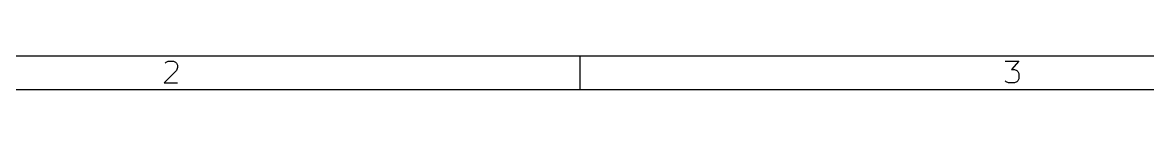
# Model space of a CAD drawing. Header units: inches. Extents: x 0.4 to 11.3, y -7.9 to -0.4.
# Drawn here: x 3.026 to 5.659, y -7.874 to -7.796 of the extents above; entities that cross this region are included whole.
import ezdxf

# ---------------------------------------------------------------- set-up
doc = ezdxf.new("R2010")
doc.units = ezdxf.units.IN
doc.header["$MEASUREMENT"] = 0
doc.layers.add('RED', color=14, linetype='CONTINUOUS')

msp = doc.modelspace()

# ---------------------------------------------------------------- linework, layer by layer
at = {"layer": 'RED', "linetype": 'CONTINUOUS'}
for p, q in [((11.2206, -7.7956), (0.4724, -7.7956)), ((3.3601, -7.812), (3.3625, -7.8096)), ((3.3625, -7.8096), (3.3674, -7.8071)), ((3.3674, -7.8071), (3.3796, -7.8071)), ((3.3796, -7.8071), (3.3845, -7.8096)), ((3.3845, -7.8096), (3.3869, -7.812)), ((3.3869, -7.812), (3.3893, -7.8169)), ((3.3893, -7.8169), (3.3893, -7.8217)), ((4.3307, -7.7956), (4.3307, -7.8743)), ((5.3262, -7.8071), (5.3578, -7.8071)), ((5.3578, -7.8071), (5.3408, -7.8266)), ((3.3869, -7.8291), (3.3576, -7.8583)), ((3.3893, -7.8217), (3.3869, -7.8291)), ((5.3408, -7.8266), (5.3481, -7.8266)), ((5.3481, -7.8266), (5.353, -7.8291)), ((5.353, -7.8291), (5.3554, -7.8315)), ((5.3554, -7.8315), (5.3578, -7.8364)), ((5.3578, -7.8364), (5.3578, -7.8486)), ((3.3576, -7.8583), (3.3893, -7.8583)), ((5.3286, -7.8559), (5.3262, -7.8534)), ((5.3335, -7.8583), (5.3286, -7.8559)), ((5.3481, -7.8583), (5.3335, -7.8583)), ((5.353, -7.8559), (5.3481, -7.8583)), ((5.3554, -7.8534), (5.353, -7.8559)), ((5.3578, -7.8486), (5.3554, -7.8534)), ((11.2993, -7.8743), (0.3937, -7.8743))]:
    msp.add_line(p, q, dxfattribs=at)

doc.saveas('drawing.dxf')
